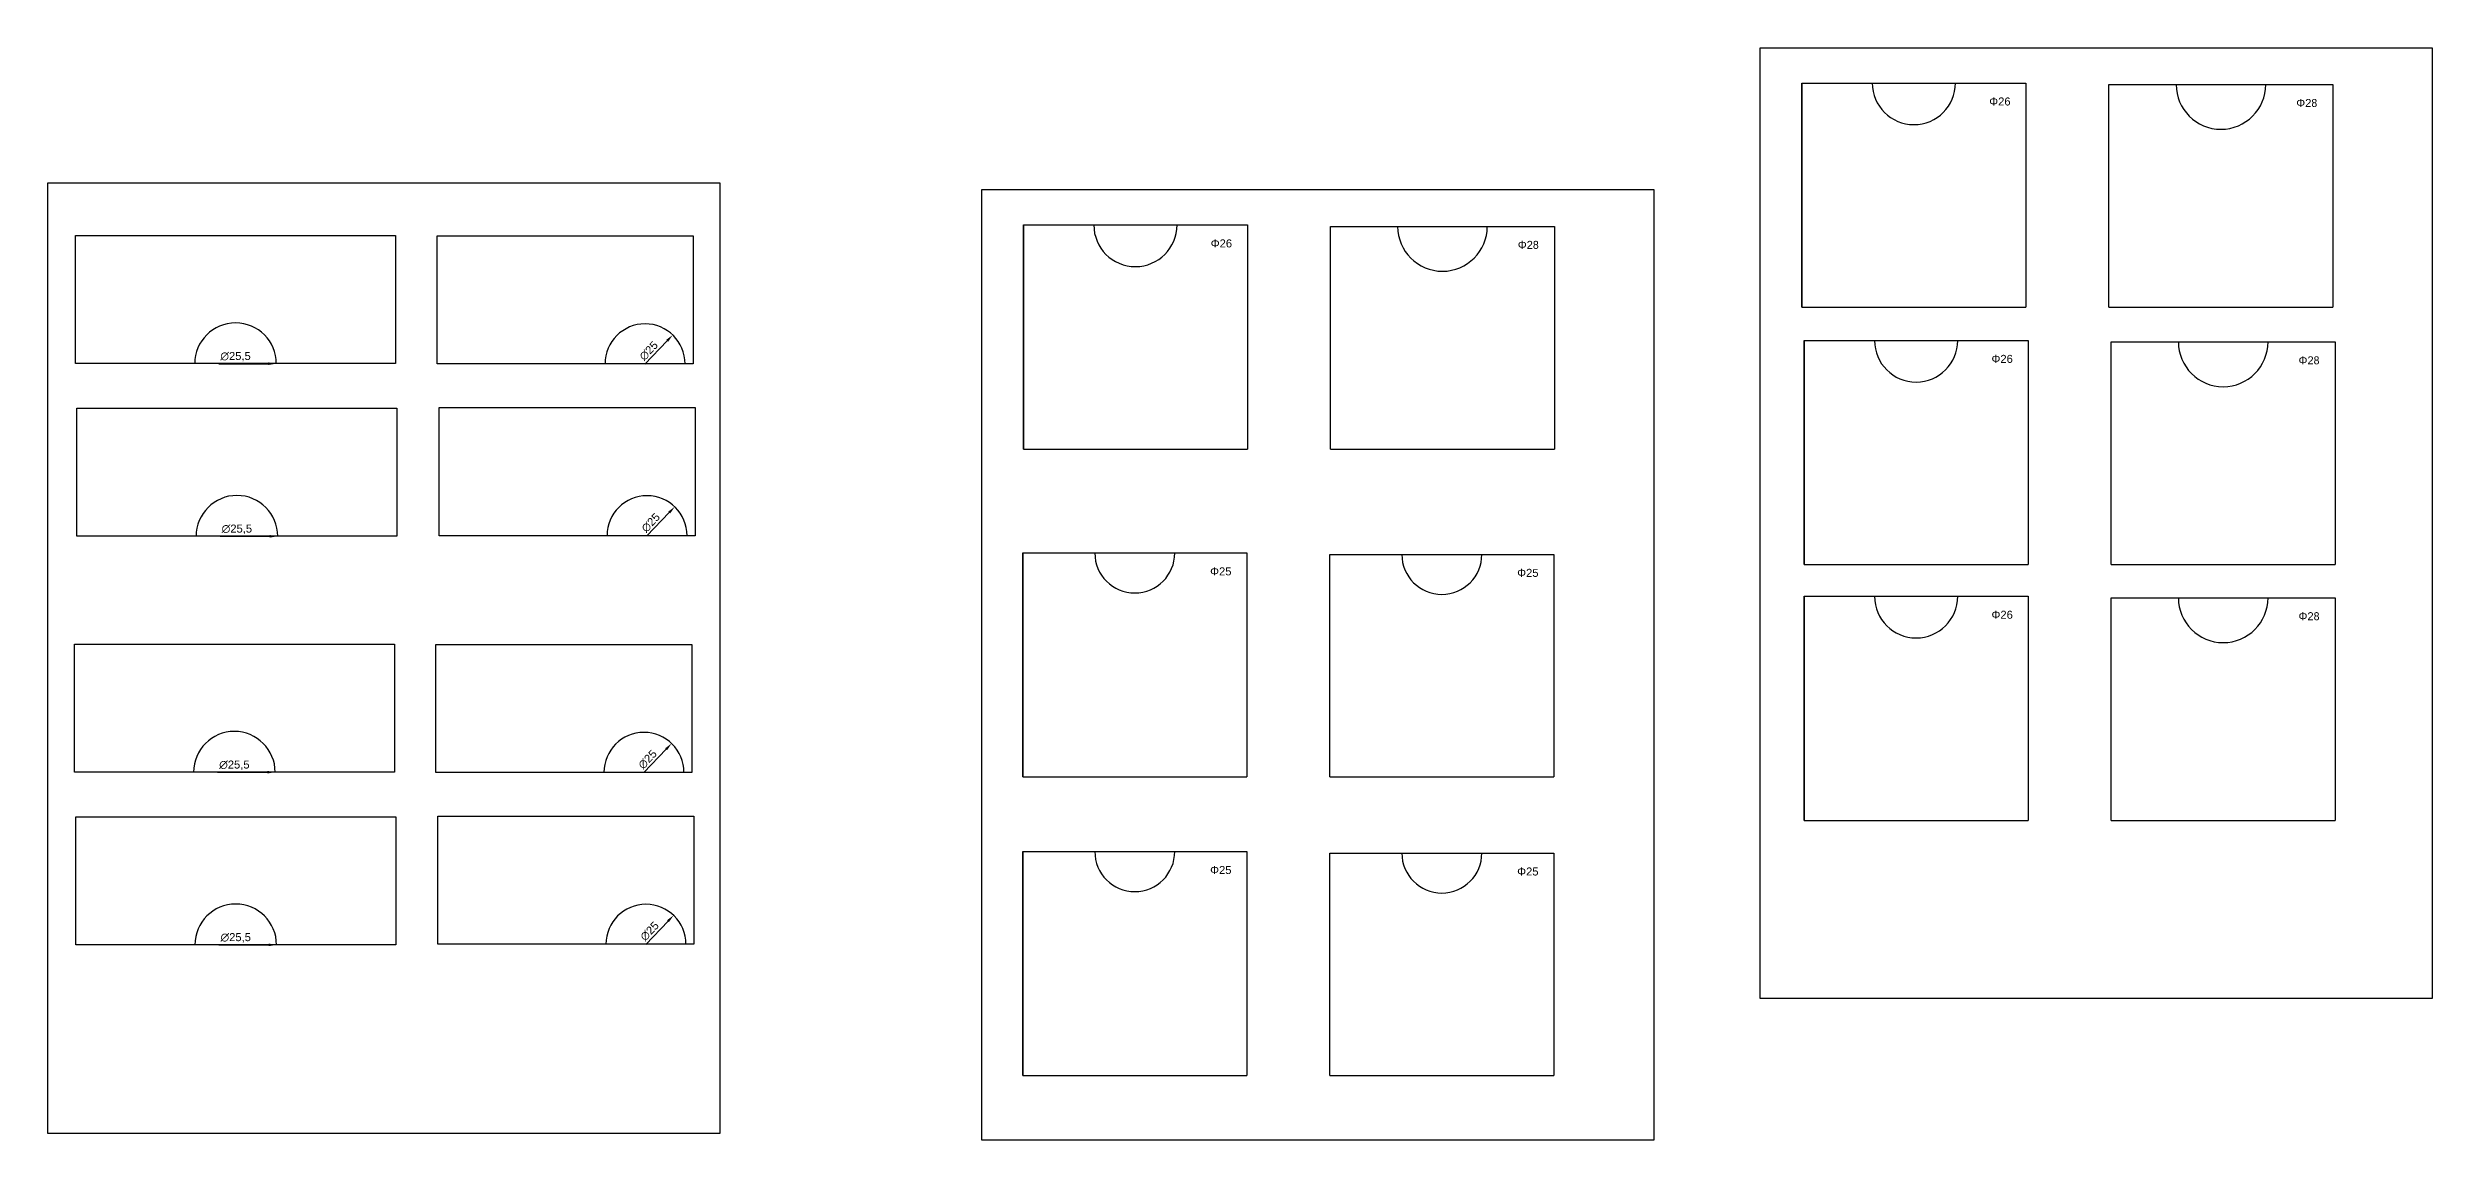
# Model space of a CAD drawing. Header units: millimetres. Extents: x 192 to 1501, y 115 to 495.
# Drawn here: x 755 to 1501, y 115 to 457 of the extents above; entities that cross this region are included whole.
import ezdxf

# ---------------------------------------------------------------- set-up
doc = ezdxf.new("R2010")
doc.units = ezdxf.units.MM
doc.styles.get("Standard").update_dxf_attribs({"font": 'arial.ttf'})
doc.dimstyles.new('ISO-25', dxfattribs={"dimtxt": 2.5, "dimasz": 2.5, "dimexe": 1.25, "dimexo": 0.625, "dimtad": 1, "dimtxsty": 'Standard', "dimcen": 2.5, "dimadec": 0, "dimazin": 0, "dimtfac": 1, "dimtmove": 0, "dimatfit": 3, "dimfxl": 1, "dimarcsym": 0})

# ---------------------------------------------------------------- blocks, each defined once
blk = doc.blocks.new('*D9')
at = {"color": 0, "lineweight": -2, "transparency": 16777216}
blk.add_line((809.34, 303.91), (824.83, 303.91), dxfattribs=at)
at = {"color": 0, "transparency": 16777216}
blk.add_solid([(824.83, 304.32), (824.83, 303.49), (827.33, 303.91)], dxfattribs=at)
at = {"layer": 'Defpoints', "color": 0, "transparency": 16777216}
for p in [(801.83, 303.91), (827.33, 303.91)]:
    blk.add_point(p, dxfattribs=at)
at = {"color": 0, "transparency": 16777216, "insert": (814.58, 306.08), "char_height": 2.5, "attachment_point": 5}
blk.add_mtext('∅25,5', dxfattribs=at)
blk = doc.blocks.new('*D11')
at = {"color": 0, "lineweight": -2, "transparency": 16777216}
blk.add_line((808.92, 357.84), (824.41, 357.84), dxfattribs=at)
at = {"color": 0, "transparency": 16777216}
blk.add_solid([(824.41, 358.26), (824.41, 357.42), (826.91, 357.84)], dxfattribs=at)
at = {"layer": 'Defpoints', "color": 0, "transparency": 16777216}
for p in [(801.41, 357.84), (826.91, 357.84)]:
    blk.add_point(p, dxfattribs=at)
at = {"color": 0, "transparency": 16777216, "insert": (814.16, 360.01), "char_height": 2.5, "attachment_point": 5}
blk.add_mtext('∅25,5', dxfattribs=at)
blk = doc.blocks.new('*D14')
at = {"color": 0, "lineweight": -2, "transparency": 16777216}
blk.add_line((942.09, 357.73), (949.05, 365.01), dxfattribs=at)
at = {"color": 0, "transparency": 16777216}
blk.add_solid([(948.75, 365.3), (949.36, 364.72), (950.78, 366.81)], dxfattribs=at)
at = {"layer": 'Defpoints', "color": 0, "transparency": 16777216}
for p in [(950.78, 366.81), (933.49, 348.76)]:
    blk.add_point(p, dxfattribs=at)
at = {"color": 0, "transparency": 16777216, "insert": (943.28, 361.83), "char_height": 2.5, "attachment_point": 5, "rotation": 46.24151}
blk.add_mtext('∅25', dxfattribs=at)
blk = doc.blocks.new('*D16')
at = {"color": 0, "lineweight": -2, "transparency": 16777216}
blk.add_line((942.71, 304.05), (949.68, 311.32), dxfattribs=at)
at = {"color": 0, "transparency": 16777216}
blk.add_solid([(949.38, 311.61), (949.98, 311.04), (951.41, 313.13)], dxfattribs=at)
at = {"layer": 'Defpoints', "color": 0, "transparency": 16777216}
for p in [(951.41, 313.13), (934.12, 295.07)]:
    blk.add_point(p, dxfattribs=at)
at = {"color": 0, "transparency": 16777216, "insert": (943.91, 308.15), "char_height": 2.5, "attachment_point": 5, "rotation": 46.24151}
blk.add_mtext('∅25', dxfattribs=at)
blk = doc.blocks.new('*D21')
at = {"color": 0, "lineweight": -2, "transparency": 16777216}
blk.add_line((808.98, 176.27), (824.47, 176.27), dxfattribs=at)
at = {"color": 0, "transparency": 16777216}
blk.add_solid([(824.47, 176.69), (824.47, 175.85), (826.97, 176.27)], dxfattribs=at)
at = {"layer": 'Defpoints', "color": 0, "transparency": 16777216}
for p in [(801.47, 176.27), (826.97, 176.27)]:
    blk.add_point(p, dxfattribs=at)
at = {"color": 0, "transparency": 16777216, "insert": (814.22, 178.44), "char_height": 2.5, "attachment_point": 5}
blk.add_mtext('∅25,5', dxfattribs=at)
blk = doc.blocks.new('*D22')
at = {"color": 0, "lineweight": -2, "transparency": 16777216}
blk.add_line((808.56, 230.2), (824.05, 230.2), dxfattribs=at)
at = {"color": 0, "transparency": 16777216}
blk.add_solid([(824.05, 230.62), (824.05, 229.79), (826.55, 230.2)], dxfattribs=at)
at = {"layer": 'Defpoints', "color": 0, "transparency": 16777216}
for p in [(801.05, 230.2), (826.55, 230.2)]:
    blk.add_point(p, dxfattribs=at)
at = {"color": 0, "transparency": 16777216, "insert": (813.8, 232.37), "char_height": 2.5, "attachment_point": 5}
blk.add_mtext('∅25,5', dxfattribs=at)
blk = doc.blocks.new('*D23')
at = {"color": 0, "lineweight": -2, "transparency": 16777216}
blk.add_line((941.73, 230.09), (948.69, 237.37), dxfattribs=at)
at = {"color": 0, "transparency": 16777216}
blk.add_solid([(948.39, 237.66), (949, 237.08), (950.42, 239.17)], dxfattribs=at)
at = {"layer": 'Defpoints', "color": 0, "transparency": 16777216}
for p in [(950.42, 239.17), (933.13, 221.12)]:
    blk.add_point(p, dxfattribs=at)
at = {"color": 0, "transparency": 16777216, "insert": (942.92, 234.19), "char_height": 2.5, "attachment_point": 5, "rotation": 46.24151}
blk.add_mtext('∅25', dxfattribs=at)
blk = doc.blocks.new('*D24')
at = {"color": 0, "lineweight": -2, "transparency": 16777216}
blk.add_line((942.35, 176.41), (949.32, 183.69), dxfattribs=at)
at = {"color": 0, "transparency": 16777216}
blk.add_solid([(949.02, 183.97), (949.62, 183.4), (951.05, 185.49)], dxfattribs=at)
at = {"layer": 'Defpoints', "color": 0, "transparency": 16777216}
for p in [(951.05, 185.49), (933.76, 167.43)]:
    blk.add_point(p, dxfattribs=at)
at = {"color": 0, "transparency": 16777216, "insert": (943.55, 180.51), "char_height": 2.5, "attachment_point": 5, "rotation": 46.24151}
blk.add_mtext('∅25', dxfattribs=at)

msp = doc.modelspace()

# ---------------------------------------------------------------- linework, layer by layer
for p, q in [((1303.636, 445.518), (1303.636, 375.518)), ((1060.366, 401.176), (1060.366, 331.176)), ((1303.636, 375.518), (1373.636, 375.518)), ((1399.585, 375.518), (1469.585, 375.518)), ((957.138, 357.784), (942.138, 357.784)), ((1304.341, 365.104), (1304.341, 295.104)), ((1060.366, 331.176), (1130.366, 331.176)), ((1156.316, 331.176), (1226.316, 331.176)), ((957.763, 304.102), (942.763, 304.102)), ((1060.176, 298.71), (1060.176, 228.71)), ((1304.341, 295.104), (1374.341, 295.104)), ((1400.291, 295.104), (1470.291, 295.104)), ((1304.341, 285.162), (1304.341, 215.162)), ((956.778, 230.145), (941.778, 230.145)), ((1060.176, 228.71), (1130.176, 228.71)), ((1156.126, 228.71), (1226.126, 228.71)), ((1304.341, 215.162), (1374.341, 215.162)), ((1400.291, 215.162), (1470.291, 215.162)), ((1060.176, 205.417), (1060.176, 135.417)), ((957.403, 176.463), (942.403, 176.463)), ((1060.176, 135.417), (1130.176, 135.417)), ((1156.126, 135.417), (1226.126, 135.417))]:
    msp.add_line(p, q)
for points in [[(1290.636, 456.553), (1500.636, 456.553), (1500.636, 159.553), (1290.636, 159.553)], [(755.461, 414.307), (965.461, 414.307), (965.461, 117.307), (755.461, 117.307)], [(1047.366, 412.21), (1257.366, 412.21), (1257.366, 115.21), (1047.366, 115.21)], [(764.157, 397.842), (864.157, 397.842), (864.157, 357.842), (764.157, 357.842)], [(877.138, 397.784), (957.138, 397.784), (957.138, 357.784), (877.138, 357.784)], [(764.583, 343.908), (864.583, 343.908), (864.583, 303.908), (764.583, 303.908)], [(877.763, 344.102), (957.763, 344.102), (957.763, 304.102), (877.763, 304.102)], [(763.797, 270.203), (863.797, 270.203), (863.797, 230.203), (763.797, 230.203)], [(876.778, 270.145), (956.778, 270.145), (956.778, 230.145), (876.778, 230.145)], [(764.223, 216.269), (864.223, 216.269), (864.223, 176.269), (764.223, 176.269)], [(877.403, 216.463), (957.403, 216.463), (957.403, 176.463), (877.403, 176.463)]]:
    msp.add_lwpolyline(points, close=True)
for points in [[(1303.636, 375.518), (1303.636, 445.518), (1373.636, 445.518), (1373.636, 375.518)], [(1399.585, 375.518), (1399.585, 445.061), (1469.585, 445.061), (1469.585, 375.518)], [(1060.366, 331.176), (1060.366, 401.176), (1130.366, 401.176), (1130.366, 331.176)], [(1156.316, 331.176), (1156.316, 400.719), (1226.316, 400.719), (1226.316, 331.176)], [(1304.341, 295.104), (1304.341, 365.104), (1374.341, 365.104), (1374.341, 295.104)], [(1400.291, 295.104), (1400.291, 364.647), (1470.291, 364.647), (1470.291, 295.104)], [(1060.176, 228.71), (1060.176, 298.71), (1130.176, 298.71), (1130.176, 228.71)], [(1156.126, 228.71), (1156.126, 298.253), (1226.126, 298.253), (1226.126, 228.71)], [(1304.341, 215.162), (1304.341, 285.162), (1374.341, 285.162), (1374.341, 215.162)], [(1400.291, 215.162), (1400.291, 284.705), (1470.291, 284.705), (1470.291, 215.162)], [(1060.176, 135.417), (1060.176, 205.417), (1130.176, 205.417), (1130.176, 135.417)], [(1156.126, 135.417), (1156.126, 204.96), (1226.126, 204.96), (1226.126, 135.417)]]:
    msp.add_lwpolyline(points)
for centre, radius, start, end in [((1338.636, 445.518), 13, 180, 0), ((1434.585, 445.061), 14, 180, 0), ((1095.366, 401.176), 13, 180, 0), ((1191.316, 400.719), 14, 180, 0), ((814.157, 357.842), 12.75, 0, 180), ((942.138, 357.784), 12.5, 0, 180), ((1339.341, 365.104), 13, 180, 0), ((1435.291, 364.647), 14, 180, 0), ((814.583, 303.908), 12.75, 0, 180), ((942.763, 304.102), 12.5, 0, 180), ((1095.176, 298.71), 12.5, 180, 0), ((1191.126, 298.253), 12.5, 180, 0), ((1339.341, 285.162), 13, 180, 0), ((1435.291, 284.705), 14, 180, 0), ((813.797, 230.203), 12.75, 0, 180), ((941.778, 230.145), 12.5, 0, 180), ((1095.176, 205.417), 12.5, 180, 0), ((1191.126, 204.96), 12.5, 180, 0), ((814.223, 176.269), 12.75, 0, 180), ((942.403, 176.463), 12.5, 0, 180)]:
    msp.add_arc(centre, radius, start, end)

# ---------------------------------------------------------------- texts
at = {"char_height": 2.5, "attachment_point": 1}
for s, insert in [('Φ26', (1362.172, 441.002)), ('Φ2{\\fMS PGothic|b0|i0|c128|p50;8}', (1458.122, 440.545)), ('Φ26', (1118.903, 396.659)), ('Φ2{\\fMS PGothic|b0|i0|c128|p50;8}', (1214.853, 396.202)), ('Φ26', (1362.877, 360.587)), ('Φ2{\\fMS PGothic|b0|i0|c128|p50;8}', (1458.827, 360.13)), ('Φ25', (1118.712, 294.194)), ('Φ25', (1214.662, 293.737)), ('Φ26', (1362.877, 280.646)), ('Φ2{\\fMS PGothic|b0|i0|c128|p50;8}', (1458.827, 280.189)), ('Φ25', (1118.712, 200.901)), ('Φ25', (1214.662, 200.444))]:
    msp.add_mtext_dynamic_manual_height_columns(s, width=37.99384, gutter_width=12.5, heights=[0], dxfattribs=dict(at, insert=insert))

# ---------------------------------------------------------------- dimensions: what is measured, and where the dimension line sits
for p1, p2, picture, middle in [((933.493, 348.756), (950.784, 366.813), '*D14', (944.708, 360.467)), ((801.407, 357.842), (826.907, 357.842), '*D11', (814.157, 357.842)), ((934.118, 295.073), (951.409, 313.13), '*D16', (945.333, 306.785)), ((801.833, 303.908), (827.333, 303.908), '*D9', (814.583, 303.908)), ((933.133, 221.117), (950.424, 239.174), '*D23', (944.348, 232.829)), ((801.047, 230.203), (826.547, 230.203), '*D22', (813.797, 230.203)), ((801.473, 176.269), (826.973, 176.269), '*D21', (814.223, 176.269)), ((933.758, 167.435), (951.049, 185.491), '*D24', (944.973, 179.146))]:
    dim = msp.add_diameter_dim_2p(p1=p1, p2=p2, dimstyle='ISO-25')
    dim.commit()
    dim.dimension.update_dxf_attribs({"geometry": picture, "text_midpoint": middle, "dimtype": 163})

doc.saveas('drawing.dxf')
